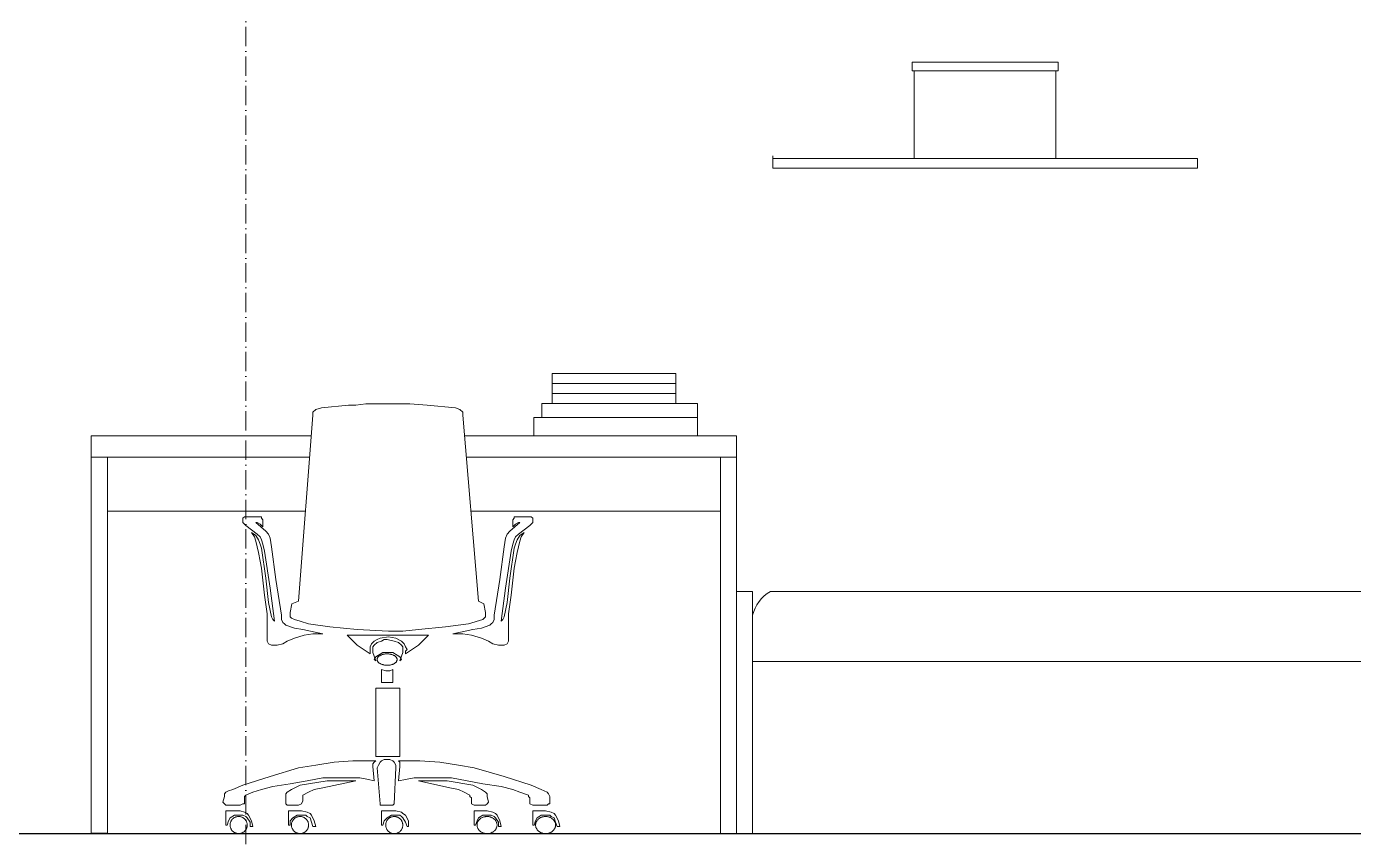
# Model space of a CAD drawing. Header units: centimetres. Extents: x 1059 to 7420, y -439 to 4439.
# Drawn here: x 1630.9 to 1877.7, y 1840.3 to 1991.2 of the extents above; entities that cross this region are included whole.
import ezdxf

# ---------------------------------------------------------------- set-up
doc = ezdxf.new("R2010")
doc.units = ezdxf.units.CM
doc.header["$MEASUREMENT"] = 0
doc.linetypes.add('ACAD_ISO10W100', pattern=[18, 12, -3, 0, -3])
doc.layers.add('ARREDI', color=8, linetype='Continuous', lineweight=18)
doc.layers.add('quote nuove', color=2, linetype='Continuous')
doc.layers.add('STRUTTURA', color=1, linetype='Continuous')

msp = doc.modelspace()

# ---------------------------------------------------------------- linework, layer by layer
at = {"layer": 'ARREDI'}
for p, q in [((1769.69, 1964.86), (1769.69, 1967.18)), ((1848.69, 1966.66), (1769.69, 1966.66)), ((1769.69, 1966.66), (1769.69, 1964.86)), ((1769.69, 1964.86), (1848.69, 1964.86)), ((1848.69, 1964.86), (1848.69, 1966.66)), ((1642.96, 1915.09), (1683.87, 1915.09)), ((1642.96, 1915.09), (1642.96, 1911.09)), ((1642.96, 1915.09), (1642.96, 1841.09)), ((1712.37, 1915.09), (1762.96, 1915.09)), ((1762.96, 1911.09), (1762.96, 1915.09)), ((1762.96, 1915.09), (1762.96, 1841.09)), ((1642.96, 1911.09), (1683.57, 1911.09)), ((1642.96, 1911.09), (1645.96, 1911.09)), ((1645.96, 1911.09), (1645.96, 1841.09)), ((1645.96, 1911.09), (1645.96, 1901.09)), ((1712.71, 1911.09), (1762.96, 1911.09)), ((1762.96, 1911.09), (1759.96, 1911.09)), ((1759.96, 1911.09), (1759.96, 1841.09)), ((1645.96, 1901.09), (1682.8, 1901.09)), ((1713.55, 1901.09), (1759.96, 1901.09)), ((1960.45, 1886.09), (1769.27, 1886.09)), ((1765.96, 1881.68), (1765.96, 1874.09)), ((1912.86, 1873.09), (1765.96, 1873.09))]:
    msp.add_line(p, q, dxfattribs=at)
at = {"layer": 'ARREDI', "lineweight": 0}
for p, q in [((1684.7, 1920), (1685.76, 1920.26)), ((1685.76, 1920.26), (1690.8, 1920.79)), ((1690.8, 1920.79), (1692.13, 1920.79)), ((1692.13, 1920.79), (1693.99, 1921.06)), ((1693.99, 1921.06), (1697.97, 1921.06)), ((1697.97, 1921.06), (1702.22, 1921.06)), ((1702.22, 1921.06), (1705.41, 1920.79)), ((1705.41, 1920.79), (1710.72, 1920.26)), ((1710.72, 1920.26), (1711.51, 1920)), ((1681.51, 1884.33), (1684.17, 1918.94)), ((1684.17, 1919.47), (1684.7, 1920)), ((1684.17, 1918.94), (1684.17, 1919.47)), ((1711.51, 1920), (1712.04, 1919.47)), ((1712.04, 1919.47), (1712.04, 1918.94)), ((1712.04, 1918.94), (1714.96, 1884.33)), ((1671.42, 1900), (1671.16, 1899.73)), ((1671.16, 1899.73), (1671.16, 1899.47)), ((1671.16, 1899.47), (1671.16, 1898.93)), ((1671.16, 1898.93), (1671.69, 1898.4)), ((1671.69, 1900), (1671.42, 1900)), ((1674.08, 1900), (1671.69, 1900)), ((1671.69, 1898.4), (1673.81, 1896.81)), ((1675.41, 1897.34), (1673.55, 1898.93)), ((1673.55, 1898.93), (1673.81, 1898.93)), ((1673.81, 1898.93), (1674.34, 1898.67)), ((1674.61, 1900), (1674.08, 1900)), ((1674.34, 1898.67), (1674.88, 1898.14)), ((1674.61, 1899.73), (1674.61, 1900)), ((1674.88, 1899.47), (1674.61, 1899.73)), ((1674.88, 1898.14), (1674.88, 1899.47)), ((1720.8, 1897.34), (1722.66, 1898.93)), ((1721.34, 1899.47), (1721.6, 1899.73)), ((1721.34, 1898.14), (1721.34, 1899.47)), ((1721.87, 1898.67), (1721.34, 1898.14)), ((1721.6, 1899.73), (1721.6, 1900)), ((1721.6, 1900), (1722.13, 1900)), ((1722.4, 1898.93), (1721.87, 1898.67)), ((1722.13, 1900), (1724.52, 1900)), ((1722.66, 1898.93), (1722.4, 1898.93)), ((1724.52, 1898.4), (1722.4, 1896.81)), ((1724.52, 1900), (1724.79, 1900)), ((1725.05, 1898.93), (1724.52, 1898.4)), ((1724.79, 1900), (1725.05, 1899.73)), ((1725.05, 1899.73), (1725.05, 1899.47)), ((1725.05, 1899.47), (1725.05, 1898.93)), ((1673.55, 1896.55), (1672.75, 1897.08)), ((1672.75, 1897.08), (1673.28, 1896.28)), ((1673.28, 1896.28), (1673.55, 1895.48)), ((1674.08, 1895.75), (1673.55, 1896.55)), ((1673.55, 1895.48), (1674.08, 1893.36)), ((1673.81, 1896.81), (1674.34, 1896.28)), ((1674.34, 1894.95), (1674.08, 1895.75)), ((1674.34, 1896.28), (1674.61, 1895.75)), ((1674.61, 1895.75), (1674.88, 1894.95)), ((1675.94, 1896.81), (1675.41, 1897.34)), ((1676.2, 1896.01), (1675.94, 1896.81)), ((1676.47, 1894.42), (1676.2, 1896.01)), ((1719.74, 1894.42), (1720.01, 1896.01)), ((1720.01, 1896.01), (1720.27, 1896.81)), ((1720.27, 1896.81), (1720.8, 1897.34)), ((1721.6, 1895.75), (1721.34, 1894.95)), ((1721.87, 1896.28), (1721.6, 1895.75)), ((1722.4, 1896.81), (1721.87, 1896.28)), ((1721.87, 1894.95), (1722.13, 1895.75)), ((1722.13, 1895.75), (1722.66, 1896.55)), ((1722.66, 1895.48), (1722.13, 1893.36)), ((1722.66, 1896.55), (1723.46, 1897.08)), ((1722.93, 1896.28), (1722.66, 1895.48)), ((1723.46, 1897.08), (1722.93, 1896.28)), ((1674.08, 1893.36), (1674.34, 1891.77)), ((1674.61, 1894.16), (1674.34, 1894.95)), ((1675.41, 1888.58), (1674.61, 1894.16)), ((1674.88, 1894.95), (1675.14, 1893.63)), ((1675.14, 1893.63), (1676.2, 1886.72)), ((1677.27, 1888.32), (1676.47, 1894.42)), ((1718.95, 1888.32), (1719.74, 1894.42)), ((1721.07, 1893.63), (1720.01, 1886.72)), ((1720.8, 1888.58), (1721.6, 1894.16)), ((1721.34, 1894.95), (1721.07, 1893.63)), ((1721.6, 1894.16), (1721.87, 1894.95)), ((1722.13, 1893.36), (1721.87, 1891.77)), ((1674.34, 1891.77), (1674.61, 1890.44)), ((1674.61, 1890.44), (1675.14, 1885.4)), ((1721.6, 1890.44), (1721.07, 1885.4)), ((1721.87, 1891.77), (1721.6, 1890.44)), ((1675.94, 1884.07), (1675.41, 1888.58)), ((1678.33, 1881.68), (1677.27, 1888.32)), ((1717.88, 1881.68), (1718.95, 1888.32)), ((1720.27, 1884.07), (1720.8, 1888.58)), ((1676.2, 1886.72), (1677, 1880.62)), ((1720.01, 1886.72), (1719.21, 1880.62)), ((1675.14, 1885.4), (1675.67, 1881.94)), ((1676.47, 1881.41), (1675.94, 1884.07)), ((1679.92, 1882.21), (1680.24, 1883.83)), ((1681.51, 1884.33), (1681.51, 1884.33)), ((1715.97, 1883.83), (1716.29, 1882.21)), ((1719.74, 1881.41), (1720.27, 1884.07)), ((1721.07, 1885.4), (1720.54, 1881.94)), ((1675.67, 1881.94), (1675.67, 1880.35)), ((1676.73, 1880.88), (1676.47, 1881.41)), ((1677, 1880.62), (1676.73, 1880.88)), ((1678.33, 1880.88), (1678.33, 1881.68)), ((1678.59, 1880.35), (1678.33, 1880.88)), ((1679.92, 1881.41), (1679.92, 1882.21)), ((1680.19, 1881.15), (1679.92, 1881.41)), ((1680.72, 1880.88), (1680.19, 1881.15)), ((1681.78, 1880.62), (1680.72, 1880.88)), ((1683.37, 1880.09), (1681.78, 1880.62)), ((1715.76, 1880.88), (1713.11, 1880.09)), ((1716.03, 1881.15), (1715.76, 1880.88)), ((1716.29, 1881.41), (1716.03, 1881.15)), ((1716.29, 1882.21), (1716.29, 1881.41)), ((1717.62, 1880.35), (1717.88, 1880.88)), ((1717.88, 1880.88), (1717.88, 1881.68)), ((1719.21, 1880.62), (1719.48, 1880.88)), ((1719.48, 1880.88), (1719.74, 1881.41)), ((1720.54, 1881.94), (1720.54, 1880.35)), ((1675.67, 1880.35), (1675.67, 1879.55)), ((1675.67, 1879.55), (1675.67, 1877.96)), ((1678.86, 1880.09), (1678.59, 1880.35)), ((1679.12, 1879.82), (1678.86, 1880.09)), ((1680.72, 1879.29), (1679.12, 1879.82)), ((1679.12, 1879.82), (1679.12, 1879.82)), ((1682.31, 1879.02), (1680.72, 1879.29)), ((1686.03, 1878.23), (1682.31, 1879.02)), ((1682.57, 1877.96), (1684.17, 1878.23)), ((1687.35, 1879.55), (1683.37, 1880.09)), ((1684.17, 1878.23), (1686.03, 1878.23)), ((1692.4, 1879.02), (1687.35, 1879.55)), ((1698.24, 1878.76), (1692.4, 1879.02)), ((1700.89, 1878.76), (1698.24, 1878.76)), ((1698.24, 1878.76), (1698.24, 1878.76)), ((1703.81, 1879.02), (1700.89, 1878.76)), ((1708.86, 1879.55), (1703.81, 1879.02)), ((1713.11, 1880.09), (1708.86, 1879.55)), ((1710.19, 1878.23), (1713.9, 1879.02)), ((1712.04, 1878.23), (1710.19, 1878.23)), ((1713.64, 1877.96), (1712.04, 1878.23)), ((1713.9, 1879.02), (1715.5, 1879.29)), ((1715.5, 1879.29), (1717.09, 1879.82)), ((1717.09, 1879.82), (1717.35, 1880.09)), ((1717.09, 1879.82), (1717.09, 1879.82)), ((1717.35, 1880.09), (1717.62, 1880.35)), ((1720.54, 1880.35), (1720.54, 1879.55)), ((1720.54, 1879.55), (1720.54, 1877.96)), ((1675.67, 1877.96), (1675.67, 1877.43)), ((1675.67, 1877.43), (1675.67, 1876.9)), ((1675.67, 1876.9), (1675.94, 1876.37)), ((1675.94, 1876.37), (1676.47, 1876.1)), ((1676.47, 1876.1), (1677.53, 1876.1)), ((1677.53, 1876.1), (1678.59, 1876.37)), ((1678.59, 1876.37), (1679.39, 1876.9)), ((1679.39, 1876.9), (1680.72, 1877.43)), ((1680.72, 1877.43), (1682.57, 1877.96)), ((1698.24, 1877.96), (1690.54, 1877.96)), ((1690.54, 1877.96), (1692.4, 1876.1)), ((1692.4, 1876.1), (1694.79, 1874.51)), ((1694.79, 1875.84), (1695.05, 1876.37)), ((1694.79, 1875.31), (1694.79, 1875.84)), ((1695.05, 1876.37), (1695.32, 1876.63)), ((1695.32, 1876.63), (1695.58, 1876.9)), ((1695.32, 1875.84), (1695.58, 1876.1)), ((1695.32, 1875.04), (1695.32, 1875.84)), ((1695.58, 1876.9), (1696.11, 1877.16)), ((1695.58, 1876.1), (1696.11, 1876.63)), ((1696.11, 1877.16), (1696.65, 1877.43)), ((1696.11, 1876.63), (1696.91, 1876.9)), ((1696.65, 1877.43), (1698.24, 1877.7)), ((1696.91, 1876.9), (1697.44, 1877.16)), ((1697.44, 1877.16), (1697.97, 1877.16)), ((1697.97, 1877.16), (1699.3, 1876.9)), ((1700.89, 1877.96), (1698.24, 1877.96)), ((1698.24, 1877.7), (1699.57, 1877.43)), ((1698.24, 1877.7), (1698.24, 1877.7)), ((1699.3, 1876.9), (1700.1, 1876.63)), ((1699.57, 1877.43), (1700.63, 1876.9)), ((1700.1, 1876.63), (1700.63, 1876.1)), ((1700.63, 1876.9), (1700.89, 1876.63)), ((1700.63, 1876.1), (1700.89, 1875.84)), ((1705.67, 1877.96), (1700.89, 1877.96)), ((1700.89, 1876.63), (1701.16, 1876.37)), ((1700.89, 1875.84), (1700.89, 1875.04)), ((1701.16, 1876.37), (1701.42, 1875.84)), ((1701.42, 1874.51), (1703.81, 1876.1)), ((1701.42, 1875.84), (1701.69, 1875.31)), ((1703.81, 1876.1), (1705.67, 1877.96)), ((1715.5, 1877.43), (1713.64, 1877.96)), ((1716.82, 1876.9), (1715.5, 1877.43)), ((1717.62, 1876.37), (1716.82, 1876.9)), ((1718.68, 1876.1), (1717.62, 1876.37)), ((1719.74, 1876.1), (1718.68, 1876.1)), ((1720.27, 1876.37), (1719.74, 1876.1)), ((1720.54, 1876.9), (1720.27, 1876.37)), ((1720.54, 1877.96), (1720.54, 1877.43)), ((1720.54, 1877.43), (1720.54, 1876.9)), ((1694.79, 1875.04), (1694.79, 1875.31)), ((1694.79, 1874.51), (1694.79, 1875.04)), ((1695.32, 1874.78), (1695.32, 1875.04)), ((1695.85, 1873.18), (1695.32, 1874.78)), ((1695.85, 1873.98), (1695.58, 1873.45)), ((1695.58, 1873.45), (1695.85, 1873.18)), ((1696.38, 1874.24), (1695.85, 1873.98)), ((1696.14, 1873.62), (1696.12, 1873.55)), ((1696.12, 1873.55), (1696.12, 1873.48)), ((1696.12, 1873.48), (1696.12, 1873.41)), ((1696.12, 1873.41), (1696.12, 1873.35)), ((1696.12, 1873.35), (1696.14, 1873.28)), ((1696.16, 1873.68), (1696.14, 1873.62)), ((1696.14, 1873.28), (1696.16, 1873.21)), ((1696.19, 1873.75), (1696.16, 1873.68)), ((1696.16, 1873.21), (1696.19, 1873.15)), ((1696.23, 1873.81), (1696.19, 1873.75)), ((1696.19, 1873.15), (1696.23, 1873.08)), ((1696.27, 1873.87), (1696.23, 1873.81)), ((1696.32, 1873.93), (1696.27, 1873.87)), ((1696.38, 1873.99), (1696.32, 1873.93)), ((1697.18, 1874.78), (1696.38, 1874.24)), ((1696.44, 1874.05), (1696.38, 1873.99)), ((1696.51, 1874.1), (1696.44, 1874.05)), ((1696.59, 1874.16), (1696.51, 1874.1)), ((1696.67, 1874.2), (1696.59, 1874.16)), ((1696.76, 1874.25), (1696.67, 1874.2)), ((1696.85, 1874.29), (1696.76, 1874.25)), ((1696.94, 1874.33), (1696.85, 1874.29)), ((1697.04, 1874.37), (1696.94, 1874.33)), ((1697.15, 1874.4), (1697.04, 1874.37)), ((1697.26, 1874.43), (1697.15, 1874.4)), ((1697.97, 1874.78), (1697.18, 1874.78)), ((1697.37, 1874.45), (1697.26, 1874.43)), ((1697.48, 1874.47), (1697.37, 1874.45)), ((1697.59, 1874.49), (1697.48, 1874.47)), ((1697.71, 1874.5), (1697.59, 1874.49)), ((1697.83, 1874.51), (1697.71, 1874.5)), ((1697.94, 1874.51), (1697.83, 1874.51)), ((1698.06, 1874.51), (1697.94, 1874.51)), ((1699.03, 1874.78), (1697.97, 1874.78)), ((1698.18, 1874.5), (1698.06, 1874.51)), ((1698.3, 1874.49), (1698.18, 1874.5)), ((1698.41, 1874.48), (1698.3, 1874.49)), ((1698.52, 1874.46), (1698.41, 1874.48)), ((1698.64, 1874.44), (1698.52, 1874.46)), ((1698.75, 1874.41), (1698.64, 1874.44)), ((1698.85, 1874.38), (1698.75, 1874.41)), ((1698.95, 1874.35), (1698.85, 1874.38)), ((1699.05, 1874.31), (1698.95, 1874.35)), ((1699.83, 1874.24), (1699.03, 1874.78)), ((1699.14, 1874.27), (1699.05, 1874.31)), ((1699.23, 1874.23), (1699.14, 1874.27)), ((1699.32, 1874.18), (1699.23, 1874.23)), ((1699.4, 1874.13), (1699.32, 1874.18)), ((1699.47, 1874.08), (1699.4, 1874.13)), ((1699.54, 1874.02), (1699.47, 1874.08)), ((1699.6, 1873.96), (1699.54, 1874.02)), ((1699.65, 1873.9), (1699.6, 1873.96)), ((1699.7, 1873.84), (1699.65, 1873.9)), ((1699.74, 1873.78), (1699.7, 1873.84)), ((1699.7, 1873.05), (1699.74, 1873.12)), ((1699.77, 1873.71), (1699.74, 1873.78)), ((1699.74, 1873.12), (1699.77, 1873.18)), ((1699.8, 1873.65), (1699.77, 1873.71)), ((1699.77, 1873.18), (1699.8, 1873.25)), ((1699.82, 1873.58), (1699.8, 1873.65)), ((1699.8, 1873.25), (1699.82, 1873.31)), ((1699.83, 1873.52), (1699.82, 1873.58)), ((1699.82, 1873.31), (1699.83, 1873.38)), ((1700.36, 1873.98), (1699.83, 1874.24)), ((1699.83, 1873.45), (1699.83, 1873.52)), ((1699.83, 1873.38), (1699.83, 1873.45)), ((1700.89, 1874.78), (1700.36, 1873.18)), ((1700.63, 1873.45), (1700.36, 1873.98)), ((1700.36, 1873.18), (1700.63, 1873.45)), ((1700.36, 1873.18), (1700.36, 1873.18)), ((1700.89, 1875.04), (1700.89, 1874.78)), ((1701.69, 1875.31), (1701.42, 1875.04)), ((1701.42, 1875.04), (1701.42, 1874.51)), ((1696.23, 1873.08), (1696.27, 1873.02)), ((1696.27, 1873.02), (1696.32, 1872.96)), ((1696.32, 1872.96), (1696.38, 1872.9)), ((1696.38, 1872.9), (1696.44, 1872.85)), ((1696.44, 1872.85), (1696.51, 1872.79)), ((1696.51, 1872.79), (1696.59, 1872.74)), ((1696.59, 1872.74), (1696.67, 1872.69)), ((1696.67, 1872.69), (1696.76, 1872.65)), ((1696.76, 1872.65), (1696.85, 1872.6)), ((1696.85, 1872.6), (1696.94, 1872.56)), ((1696.91, 1871.59), (1697.71, 1871.32)), ((1696.91, 1869.2), (1696.91, 1871.59)), ((1696.91, 1871.59), (1696.91, 1871.59)), ((1696.94, 1872.56), (1697.04, 1872.53)), ((1697.04, 1872.53), (1697.15, 1872.5)), ((1697.15, 1872.5), (1697.26, 1872.47)), ((1697.26, 1872.47), (1697.37, 1872.44)), ((1697.37, 1872.44), (1697.48, 1872.42)), ((1697.48, 1872.42), (1697.59, 1872.41)), ((1697.59, 1872.41), (1697.71, 1872.4)), ((1697.71, 1872.4), (1697.83, 1872.39)), ((1697.71, 1871.32), (1698.5, 1871.32)), ((1697.83, 1872.39), (1697.94, 1872.39)), ((1697.94, 1872.39), (1698.06, 1872.39)), ((1698.06, 1872.39), (1698.18, 1872.39)), ((1698.18, 1872.39), (1698.3, 1872.4)), ((1698.3, 1872.4), (1698.41, 1872.42)), ((1698.41, 1872.42), (1698.52, 1872.43)), ((1698.5, 1871.32), (1699.03, 1871.59)), ((1698.52, 1872.43), (1698.64, 1872.46)), ((1698.64, 1872.46), (1698.75, 1872.48)), ((1698.75, 1872.48), (1698.85, 1872.51)), ((1698.85, 1872.51), (1698.95, 1872.55)), ((1698.95, 1872.55), (1699.05, 1872.58)), ((1699.03, 1871.59), (1699.03, 1869.2)), ((1699.05, 1872.58), (1699.14, 1872.62)), ((1699.14, 1872.62), (1699.23, 1872.67)), ((1699.23, 1872.67), (1699.32, 1872.72)), ((1699.32, 1872.72), (1699.4, 1872.77)), ((1699.4, 1872.77), (1699.47, 1872.82)), ((1699.47, 1872.82), (1699.54, 1872.87)), ((1699.54, 1872.87), (1699.6, 1872.93)), ((1699.6, 1872.93), (1699.65, 1872.99)), ((1699.65, 1872.99), (1699.7, 1873.05)), ((1699.03, 1869.2), (1696.91, 1869.2)), ((1695.85, 1855.4), (1695.85, 1868.14)), ((1695.85, 1868.14), (1700.36, 1868.14)), ((1700.36, 1868.14), (1700.36, 1855.4)), ((1681.51, 1853.27), (1684.7, 1853.8)), ((1684.7, 1853.8), (1688.15, 1854.33)), ((1688.15, 1854.33), (1691.6, 1854.6)), ((1691.6, 1854.6), (1695.85, 1854.6)), ((1695.58, 1854.33), (1695.32, 1854.07)), ((1695.32, 1854.07), (1695.32, 1853.54)), ((1695.32, 1853.54), (1695.58, 1850.88)), ((1695.85, 1854.6), (1695.58, 1854.33)), ((1700.36, 1855.4), (1695.85, 1855.4)), ((1696.38, 1853.8), (1696.11, 1853.27)), ((1696.65, 1854.33), (1696.38, 1853.8)), ((1696.91, 1854.6), (1696.65, 1854.33)), ((1697.44, 1854.86), (1696.91, 1854.6)), ((1697.97, 1854.86), (1697.44, 1854.86)), ((1698.5, 1854.86), (1697.97, 1854.86)), ((1697.97, 1854.86), (1697.97, 1854.86)), ((1699.03, 1854.6), (1698.5, 1854.86)), ((1699.3, 1854.33), (1699.03, 1854.6)), ((1699.57, 1853.8), (1699.3, 1854.33)), ((1699.57, 1853.27), (1699.57, 1853.8)), ((1704.08, 1854.6), (1700.1, 1854.6)), ((1700.1, 1854.6), (1700.36, 1854.33)), ((1700.36, 1853.54), (1700.1, 1850.88)), ((1700.36, 1854.33), (1700.36, 1854.07)), ((1700.36, 1854.07), (1700.36, 1853.54)), ((1707.8, 1854.33), (1704.08, 1854.6)), ((1711.25, 1853.8), (1707.8, 1854.33)), ((1714.17, 1853.27), (1711.25, 1853.8)), ((1671.16, 1850.09), (1676.2, 1851.68)), ((1676.2, 1851.68), (1681.51, 1853.27)), ((1686.03, 1851.41), (1683.11, 1850.88)), ((1688.68, 1851.41), (1686.03, 1851.41)), ((1691.07, 1851.41), (1688.68, 1851.41)), ((1692.93, 1851.41), (1691.07, 1851.41)), ((1694.52, 1851.15), (1692.93, 1851.41)), ((1695.58, 1850.88), (1694.52, 1851.15)), ((1696.11, 1853.27), (1696.65, 1846.63)), ((1699.3, 1846.63), (1699.57, 1853.27)), ((1700.1, 1850.88), (1701.42, 1851.15)), ((1701.42, 1851.15), (1703.02, 1851.41)), ((1703.02, 1851.41), (1704.88, 1851.41)), ((1704.88, 1851.41), (1707.27, 1851.41)), ((1707.27, 1851.41), (1709.92, 1851.41)), ((1709.92, 1851.41), (1712.84, 1850.88)), ((1719.74, 1851.68), (1714.17, 1853.27)), ((1724.79, 1850.09), (1719.74, 1851.68)), ((1667.71, 1848.49), (1667.97, 1848.76)), ((1667.71, 1847.96), (1667.71, 1848.49)), ((1667.97, 1848.76), (1668.5, 1849.02)), ((1668.5, 1849.02), (1669.3, 1849.29)), ((1669.3, 1849.29), (1671.16, 1850.09)), ((1673.02, 1848.76), (1671.69, 1848.23)), ((1674.61, 1849.29), (1673.02, 1848.76)), ((1676.73, 1849.82), (1674.61, 1849.29)), ((1679.92, 1850.35), (1676.73, 1849.82)), ((1679.12, 1848.49), (1679.39, 1848.76)), ((1679.12, 1847.96), (1679.12, 1848.49)), ((1679.39, 1848.76), (1680.19, 1849.29)), ((1683.11, 1850.88), (1679.92, 1850.35)), ((1680.19, 1849.29), (1681.78, 1850.09)), ((1681.78, 1850.09), (1686.82, 1850.88)), ((1683.37, 1848.76), (1682.31, 1848.23)), ((1684.43, 1849.29), (1683.37, 1848.76)), ((1686.03, 1849.55), (1684.43, 1849.29)), ((1692.13, 1850.88), (1686.03, 1849.55)), ((1686.82, 1850.88), (1689.48, 1850.88)), ((1689.48, 1850.88), (1692.13, 1850.88)), ((1692.13, 1850.88), (1692.13, 1850.88)), ((1695.58, 1850.88), (1695.58, 1850.88)), ((1700.1, 1850.88), (1700.1, 1850.88)), ((1703.81, 1850.88), (1709.65, 1849.55)), ((1706.2, 1850.88), (1703.81, 1850.88)), ((1703.81, 1850.88), (1703.81, 1850.88)), ((1709.12, 1850.88), (1706.2, 1850.88)), ((1713.9, 1850.09), (1709.12, 1850.88)), ((1709.65, 1849.55), (1711.25, 1849.29)), ((1711.25, 1849.29), (1712.31, 1848.76)), ((1712.31, 1848.76), (1713.37, 1848.23)), ((1712.84, 1850.88), (1715.76, 1850.35)), ((1715.5, 1849.29), (1713.9, 1850.09)), ((1716.29, 1848.76), (1715.5, 1849.29)), ((1715.76, 1850.35), (1719.21, 1849.82)), ((1716.56, 1848.49), (1716.29, 1848.76)), ((1716.56, 1847.96), (1716.56, 1848.49)), ((1719.21, 1849.82), (1721.34, 1849.29)), ((1721.34, 1849.29), (1722.66, 1848.76)), ((1722.66, 1848.76), (1724.26, 1848.23)), ((1726.65, 1849.29), (1724.79, 1850.09)), ((1727.18, 1849.02), (1726.65, 1849.29)), ((1727.71, 1848.76), (1727.18, 1849.02)), ((1727.97, 1848.49), (1727.71, 1848.76)), ((1728.24, 1847.96), (1727.97, 1848.49)), ((1667.44, 1846.9), (1667.71, 1847.96)), ((1667.71, 1846.63), (1667.44, 1846.9)), ((1667.97, 1846.37), (1667.71, 1846.63)), ((1668.24, 1846.37), (1667.97, 1846.37)), ((1670.63, 1846.37), (1668.24, 1846.37)), ((1671.16, 1846.63), (1670.63, 1846.37)), ((1671.42, 1846.63), (1671.16, 1846.63)), ((1671.69, 1848.23), (1671.42, 1847.96)), ((1671.42, 1847.96), (1671.42, 1847.7)), ((1671.42, 1847.7), (1671.42, 1847.16)), ((1671.42, 1847.16), (1671.42, 1846.63)), ((1679.12, 1846.9), (1679.12, 1847.96)), ((1679.12, 1846.63), (1679.12, 1846.9)), ((1679.39, 1846.37), (1679.12, 1846.63)), ((1679.65, 1846.37), (1679.39, 1846.37)), ((1681.51, 1846.37), (1679.65, 1846.37)), ((1682.04, 1846.63), (1681.51, 1846.37)), ((1682.31, 1847.16), (1682.04, 1846.63)), ((1682.31, 1848.23), (1682.31, 1847.96)), ((1682.31, 1847.96), (1682.31, 1847.7)), ((1682.31, 1847.7), (1682.31, 1847.16)), ((1696.65, 1846.63), (1696.65, 1846.37)), ((1696.65, 1846.37), (1696.91, 1846.37)), ((1696.91, 1846.37), (1697.97, 1846.37)), ((1697.97, 1846.37), (1699.03, 1846.37)), ((1699.03, 1846.37), (1699.3, 1846.63)), ((1713.37, 1848.23), (1713.37, 1847.96)), ((1713.37, 1847.96), (1713.64, 1847.7)), ((1713.64, 1847.7), (1713.64, 1847.16)), ((1713.64, 1847.16), (1713.64, 1846.63)), ((1713.64, 1846.63), (1714.17, 1846.37)), ((1714.17, 1846.37), (1716.03, 1846.37)), ((1716.03, 1846.37), (1716.29, 1846.37)), ((1716.29, 1846.37), (1716.56, 1846.63)), ((1716.82, 1846.9), (1716.56, 1847.96)), ((1716.56, 1846.63), (1716.82, 1846.9)), ((1724.26, 1848.23), (1724.26, 1847.96)), ((1724.26, 1847.96), (1724.52, 1847.7)), ((1724.52, 1847.7), (1724.52, 1847.16)), ((1724.52, 1847.16), (1724.52, 1846.63)), ((1724.52, 1846.63), (1725.05, 1846.37)), ((1725.05, 1846.37), (1727.44, 1846.37)), ((1727.44, 1846.37), (1727.71, 1846.37)), ((1727.71, 1846.37), (1727.97, 1846.63)), ((1727.97, 1846.63), (1728.24, 1846.63)), ((1728.24, 1846.9), (1728.24, 1847.96)), ((1728.24, 1846.63), (1728.24, 1846.9)), ((1667.97, 1842.65), (1667.97, 1845.31)), ((1667.97, 1845.31), (1670.63, 1845.31)), ((1668.77, 1843.98), (1668.5, 1843.45)), ((1669.57, 1844.51), (1668.77, 1843.98)), ((1669.05, 1843.55), (1669, 1843.47)), ((1669.11, 1843.64), (1669.05, 1843.55)), ((1669.18, 1843.71), (1669.11, 1843.64)), ((1669.24, 1843.79), (1669.18, 1843.71)), ((1669.32, 1843.86), (1669.24, 1843.79)), ((1669.4, 1843.92), (1669.32, 1843.86)), ((1669.48, 1843.98), (1669.4, 1843.92)), ((1669.57, 1844.03), (1669.48, 1843.98)), ((1670.36, 1844.51), (1669.57, 1844.51)), ((1669.66, 1844.08), (1669.57, 1844.03)), ((1669.75, 1844.12), (1669.66, 1844.08)), ((1669.84, 1844.16), (1669.75, 1844.12)), ((1669.94, 1844.19), (1669.84, 1844.16)), ((1670.04, 1844.21), (1669.94, 1844.19)), ((1670.14, 1844.23), (1670.04, 1844.21)), ((1670.24, 1844.24), (1670.14, 1844.23)), ((1670.34, 1844.24), (1670.24, 1844.24)), ((1670.44, 1844.24), (1670.34, 1844.24)), ((1670.89, 1844.51), (1670.36, 1844.51)), ((1670.54, 1844.23), (1670.44, 1844.24)), ((1670.64, 1844.22), (1670.54, 1844.23)), ((1670.63, 1845.31), (1671.42, 1845.04)), ((1670.74, 1844.2), (1670.64, 1844.22)), ((1670.84, 1844.17), (1670.74, 1844.2)), ((1670.93, 1844.14), (1670.84, 1844.17)), ((1671.16, 1844.51), (1670.89, 1844.51)), ((1671.02, 1844.1), (1670.93, 1844.14)), ((1671.11, 1844.06), (1671.02, 1844.1)), ((1671.2, 1844.01), (1671.11, 1844.06)), ((1671.69, 1844.24), (1671.16, 1844.51)), ((1671.29, 1843.95), (1671.2, 1844.01)), ((1671.37, 1843.89), (1671.29, 1843.95)), ((1671.44, 1843.82), (1671.37, 1843.89)), ((1671.42, 1845.04), (1671.96, 1844.78)), ((1671.52, 1843.75), (1671.44, 1843.82)), ((1671.58, 1843.68), (1671.52, 1843.75)), ((1671.65, 1843.6), (1671.58, 1843.68)), ((1671.7, 1843.51), (1671.65, 1843.6)), ((1671.96, 1843.98), (1671.69, 1844.24)), ((1671.75, 1843.43), (1671.7, 1843.51)), ((1671.96, 1844.78), (1672.22, 1844.51)), ((1672.49, 1843.18), (1671.96, 1843.98)), ((1672.22, 1844.51), (1672.75, 1843.45)), ((1679.65, 1842.65), (1679.65, 1845.31)), ((1679.65, 1845.31), (1682.04, 1845.31)), ((1680.45, 1843.98), (1679.92, 1843.45)), ((1680.47, 1843.55), (1680.41, 1843.47)), ((1681.25, 1844.51), (1680.45, 1843.98)), ((1680.53, 1843.64), (1680.47, 1843.55)), ((1680.59, 1843.71), (1680.53, 1843.64)), ((1680.66, 1843.79), (1680.59, 1843.71)), ((1680.74, 1843.86), (1680.66, 1843.79)), ((1680.81, 1843.92), (1680.74, 1843.86)), ((1680.9, 1843.98), (1680.81, 1843.92)), ((1680.98, 1844.03), (1680.9, 1843.98)), ((1681.07, 1844.08), (1680.98, 1844.03)), ((1681.16, 1844.12), (1681.07, 1844.08)), ((1681.26, 1844.16), (1681.16, 1844.12)), ((1682.04, 1844.51), (1681.25, 1844.51)), ((1681.35, 1844.19), (1681.26, 1844.16)), ((1681.45, 1844.21), (1681.35, 1844.19)), ((1681.55, 1844.23), (1681.45, 1844.21)), ((1681.65, 1844.24), (1681.55, 1844.23)), ((1681.75, 1844.24), (1681.65, 1844.24)), ((1681.85, 1844.24), (1681.75, 1844.24)), ((1681.95, 1844.23), (1681.85, 1844.24)), ((1682.05, 1844.22), (1681.95, 1844.23)), ((1682.04, 1845.31), (1683.11, 1845.04)), ((1682.57, 1844.51), (1682.04, 1844.51)), ((1682.15, 1844.2), (1682.05, 1844.22)), ((1682.25, 1844.17), (1682.15, 1844.2)), ((1682.35, 1844.14), (1682.25, 1844.17)), ((1682.44, 1844.1), (1682.35, 1844.14)), ((1682.53, 1844.06), (1682.44, 1844.1)), ((1682.62, 1844.01), (1682.53, 1844.06)), ((1682.84, 1844.51), (1682.57, 1844.51)), ((1682.7, 1843.95), (1682.62, 1844.01)), ((1682.78, 1843.89), (1682.7, 1843.95)), ((1682.86, 1843.82), (1682.78, 1843.89)), ((1683.11, 1844.24), (1682.84, 1844.51)), ((1682.93, 1843.75), (1682.86, 1843.82)), ((1683, 1843.68), (1682.93, 1843.75)), ((1683.06, 1843.6), (1683, 1843.68)), ((1683.12, 1843.51), (1683.06, 1843.6)), ((1683.11, 1845.04), (1683.64, 1844.78)), ((1683.64, 1843.98), (1683.11, 1844.24)), ((1683.17, 1843.43), (1683.12, 1843.51)), ((1683.64, 1844.78), (1683.9, 1844.51)), ((1683.9, 1843.18), (1683.64, 1843.98)), ((1683.9, 1844.51), (1684.43, 1843.45)), ((1696.91, 1842.65), (1696.91, 1845.31)), ((1696.91, 1845.31), (1699.57, 1845.31)), ((1697.97, 1843.98), (1697.44, 1843.45)), ((1697.99, 1843.55), (1697.93, 1843.47)), ((1698.77, 1844.51), (1697.97, 1843.98)), ((1698.05, 1843.64), (1697.99, 1843.55)), ((1698.11, 1843.71), (1698.05, 1843.64)), ((1698.18, 1843.79), (1698.11, 1843.71)), ((1698.26, 1843.86), (1698.18, 1843.79)), ((1698.34, 1843.92), (1698.26, 1843.86)), ((1698.42, 1843.98), (1698.34, 1843.92)), ((1698.5, 1844.03), (1698.42, 1843.98)), ((1698.59, 1844.08), (1698.5, 1844.03)), ((1698.69, 1844.12), (1698.59, 1844.08)), ((1698.78, 1844.16), (1698.69, 1844.12)), ((1699.57, 1844.51), (1698.77, 1844.51)), ((1698.88, 1844.19), (1698.78, 1844.16)), ((1698.97, 1844.21), (1698.88, 1844.19)), ((1699.07, 1844.23), (1698.97, 1844.21)), ((1699.17, 1844.24), (1699.07, 1844.23)), ((1699.28, 1844.24), (1699.17, 1844.24)), ((1699.38, 1844.24), (1699.28, 1844.24)), ((1699.48, 1844.23), (1699.38, 1844.24)), ((1699.58, 1844.22), (1699.48, 1844.23)), ((1699.57, 1845.31), (1700.63, 1845.04)), ((1699.83, 1844.51), (1699.57, 1844.51)), ((1699.68, 1844.2), (1699.58, 1844.22)), ((1699.77, 1844.17), (1699.68, 1844.2)), ((1699.87, 1844.14), (1699.77, 1844.17)), ((1700.36, 1844.51), (1699.83, 1844.51)), ((1699.96, 1844.1), (1699.87, 1844.14)), ((1700.05, 1844.06), (1699.96, 1844.1)), ((1700.14, 1844.01), (1700.05, 1844.06)), ((1700.22, 1843.95), (1700.14, 1844.01)), ((1700.3, 1843.89), (1700.22, 1843.95)), ((1700.38, 1843.82), (1700.3, 1843.89)), ((1700.63, 1844.24), (1700.36, 1844.51)), ((1700.45, 1843.75), (1700.38, 1843.82)), ((1700.52, 1843.68), (1700.45, 1843.75)), ((1700.58, 1843.6), (1700.52, 1843.68)), ((1700.64, 1843.51), (1700.58, 1843.6)), ((1700.63, 1845.04), (1700.89, 1844.78)), ((1700.89, 1843.98), (1700.63, 1844.24)), ((1700.69, 1843.43), (1700.64, 1843.51)), ((1700.89, 1844.78), (1701.42, 1844.51)), ((1701.42, 1843.18), (1700.89, 1843.98)), ((1701.42, 1844.51), (1701.96, 1843.45)), ((1714.17, 1842.65), (1714.17, 1845.31)), ((1714.17, 1845.31), (1716.56, 1845.31)), ((1714.96, 1843.98), (1714.7, 1843.45)), ((1715.76, 1844.51), (1714.96, 1843.98)), ((1715.03, 1843.55), (1714.96, 1843.47)), ((1715.1, 1843.64), (1715.03, 1843.55)), ((1715.17, 1843.71), (1715.1, 1843.64)), ((1715.25, 1843.79), (1715.17, 1843.71)), ((1715.34, 1843.86), (1715.25, 1843.79)), ((1715.43, 1843.92), (1715.34, 1843.86)), ((1715.53, 1843.98), (1715.43, 1843.92)), ((1715.63, 1844.03), (1715.53, 1843.98)), ((1715.73, 1844.08), (1715.63, 1844.03)), ((1715.84, 1844.12), (1715.73, 1844.08)), ((1716.56, 1844.51), (1715.76, 1844.51)), ((1715.95, 1844.16), (1715.84, 1844.12)), ((1716.06, 1844.19), (1715.95, 1844.16)), ((1716.18, 1844.21), (1716.06, 1844.19)), ((1716.29, 1844.23), (1716.18, 1844.21)), ((1716.41, 1844.24), (1716.29, 1844.23)), ((1716.53, 1844.24), (1716.41, 1844.24)), ((1716.65, 1844.24), (1716.53, 1844.24)), ((1716.56, 1845.31), (1717.62, 1845.04)), ((1717.09, 1844.51), (1716.56, 1844.51)), ((1716.76, 1844.23), (1716.65, 1844.24)), ((1716.88, 1844.22), (1716.76, 1844.23)), ((1717, 1844.2), (1716.88, 1844.22)), ((1717.11, 1844.17), (1717, 1844.2)), ((1717.35, 1844.51), (1717.09, 1844.51)), ((1717.22, 1844.14), (1717.11, 1844.17)), ((1717.33, 1844.1), (1717.22, 1844.14)), ((1717.43, 1844.06), (1717.33, 1844.1)), ((1717.88, 1844.24), (1717.35, 1844.51)), ((1717.54, 1844.01), (1717.43, 1844.06)), ((1717.64, 1843.95), (1717.54, 1844.01)), ((1717.62, 1845.04), (1718.15, 1844.78)), ((1717.73, 1843.89), (1717.64, 1843.95)), ((1717.82, 1843.82), (1717.73, 1843.89)), ((1717.9, 1843.75), (1717.82, 1843.82)), ((1718.15, 1843.98), (1717.88, 1844.24)), ((1717.98, 1843.68), (1717.9, 1843.75)), ((1718.05, 1843.6), (1717.98, 1843.68)), ((1718.12, 1843.51), (1718.05, 1843.6)), ((1718.18, 1843.43), (1718.12, 1843.51)), ((1718.15, 1844.78), (1718.42, 1844.51)), ((1718.68, 1843.18), (1718.15, 1843.98)), ((1718.42, 1844.51), (1718.95, 1843.45)), ((1725.05, 1842.65), (1725.05, 1845.31)), ((1725.05, 1845.31), (1727.44, 1845.31)), ((1725.85, 1843.98), (1725.58, 1843.45)), ((1726.65, 1844.51), (1725.85, 1843.98)), ((1725.91, 1843.55), (1725.85, 1843.47)), ((1725.98, 1843.64), (1725.91, 1843.55)), ((1726.06, 1843.71), (1725.98, 1843.64)), ((1726.14, 1843.79), (1726.06, 1843.71)), ((1726.23, 1843.86), (1726.14, 1843.79)), ((1726.32, 1843.92), (1726.23, 1843.86)), ((1726.41, 1843.98), (1726.32, 1843.92)), ((1726.51, 1844.03), (1726.41, 1843.98)), ((1726.62, 1844.08), (1726.51, 1844.03)), ((1726.72, 1844.12), (1726.62, 1844.08)), ((1727.44, 1844.51), (1726.65, 1844.51)), ((1726.83, 1844.16), (1726.72, 1844.12)), ((1726.95, 1844.19), (1726.83, 1844.16)), ((1727.06, 1844.21), (1726.95, 1844.19)), ((1727.18, 1844.23), (1727.06, 1844.21)), ((1727.29, 1844.24), (1727.18, 1844.23)), ((1727.41, 1844.24), (1727.29, 1844.24)), ((1727.53, 1844.24), (1727.41, 1844.24)), ((1727.44, 1845.31), (1728.5, 1845.04)), ((1727.97, 1844.51), (1727.44, 1844.51)), ((1727.65, 1844.23), (1727.53, 1844.24)), ((1727.76, 1844.22), (1727.65, 1844.23)), ((1727.88, 1844.2), (1727.76, 1844.22)), ((1727.99, 1844.17), (1727.88, 1844.2)), ((1728.24, 1844.51), (1727.97, 1844.51)), ((1728.11, 1844.14), (1727.99, 1844.17)), ((1728.21, 1844.1), (1728.11, 1844.14)), ((1728.32, 1844.06), (1728.21, 1844.1)), ((1728.5, 1844.24), (1728.24, 1844.51)), ((1728.42, 1844.01), (1728.32, 1844.06)), ((1728.52, 1843.95), (1728.42, 1844.01)), ((1728.5, 1845.04), (1729.03, 1844.78)), ((1729.03, 1843.98), (1728.5, 1844.24)), ((1728.61, 1843.89), (1728.52, 1843.95)), ((1728.7, 1843.82), (1728.61, 1843.89)), ((1728.79, 1843.75), (1728.7, 1843.82)), ((1728.87, 1843.68), (1728.79, 1843.75)), ((1728.94, 1843.6), (1728.87, 1843.68)), ((1729.01, 1843.51), (1728.94, 1843.6)), ((1729.07, 1843.43), (1729.01, 1843.51)), ((1729.03, 1844.78), (1729.3, 1844.51)), ((1729.3, 1843.18), (1729.03, 1843.98)), ((1729.3, 1844.51), (1729.83, 1843.45)), ((1668.24, 1842.65), (1667.97, 1842.65)), ((1668.5, 1843.45), (1668.24, 1842.65)), ((1668.78, 1842.8), (1668.77, 1842.7)), ((1668.77, 1842.7), (1668.77, 1842.6)), ((1668.77, 1842.6), (1668.78, 1842.5)), ((1668.79, 1842.9), (1668.78, 1842.8)), ((1668.78, 1842.5), (1668.79, 1842.4)), ((1668.81, 1843), (1668.79, 1842.9)), ((1668.79, 1842.4), (1668.81, 1842.3)), ((1668.83, 1843.1), (1668.81, 1843)), ((1668.81, 1842.3), (1668.83, 1842.2)), ((1668.87, 1843.2), (1668.83, 1843.1)), ((1668.83, 1842.2), (1668.87, 1842.11)), ((1668.9, 1843.29), (1668.87, 1843.2)), ((1668.87, 1842.11), (1668.9, 1842.01)), ((1668.95, 1843.38), (1668.9, 1843.29)), ((1668.9, 1842.01), (1668.95, 1841.92)), ((1669, 1843.47), (1668.95, 1843.38)), ((1668.95, 1841.92), (1669, 1841.83)), ((1669, 1841.83), (1669.05, 1841.75)), ((1669.05, 1841.75), (1669.11, 1841.67)), ((1669.11, 1841.67), (1669.18, 1841.59)), ((1669.18, 1841.59), (1669.24, 1841.52)), ((1669.24, 1841.52), (1669.32, 1841.45)), ((1669.32, 1841.45), (1669.4, 1841.38)), ((1669.4, 1841.38), (1669.48, 1841.33)), ((1669.48, 1841.33), (1669.57, 1841.27)), ((1669.57, 1841.27), (1669.66, 1841.22)), ((1669.66, 1841.22), (1669.75, 1841.18)), ((1669.75, 1841.18), (1669.84, 1841.15)), ((1669.84, 1841.15), (1669.94, 1841.12)), ((1669.94, 1841.12), (1670.04, 1841.09)), ((1670.74, 1841.1), (1670.84, 1841.13)), ((1670.84, 1841.13), (1670.93, 1841.16)), ((1670.93, 1841.16), (1671.02, 1841.2)), ((1671.02, 1841.2), (1671.11, 1841.25)), ((1671.11, 1841.25), (1671.2, 1841.3)), ((1671.2, 1841.3), (1671.29, 1841.35)), ((1671.29, 1841.35), (1671.37, 1841.42)), ((1671.37, 1841.42), (1671.44, 1841.48)), ((1671.44, 1841.48), (1671.52, 1841.55)), ((1671.52, 1841.55), (1671.58, 1841.63)), ((1671.58, 1841.63), (1671.65, 1841.71)), ((1671.65, 1841.71), (1671.7, 1841.79)), ((1671.7, 1841.79), (1671.75, 1841.88)), ((1671.8, 1843.34), (1671.75, 1843.43)), ((1671.75, 1841.88), (1671.8, 1841.97)), ((1671.84, 1843.24), (1671.8, 1843.34)), ((1671.8, 1841.97), (1671.84, 1842.06)), ((1671.88, 1843.15), (1671.84, 1843.24)), ((1671.84, 1842.06), (1671.88, 1842.15)), ((1671.9, 1843.05), (1671.88, 1843.15)), ((1671.88, 1842.15), (1671.9, 1842.25)), ((1671.93, 1842.95), (1671.9, 1843.05)), ((1671.9, 1842.25), (1671.93, 1842.35)), ((1671.94, 1842.85), (1671.93, 1842.95)), ((1671.93, 1842.35), (1671.94, 1842.45)), ((1671.95, 1842.75), (1671.94, 1842.85)), ((1671.94, 1842.45), (1671.95, 1842.55)), ((1671.96, 1842.65), (1671.95, 1842.75)), ((1671.95, 1842.55), (1671.96, 1842.65)), ((1672.49, 1842.39), (1672.49, 1843.18)), ((1673.02, 1842.39), (1672.49, 1842.39)), ((1672.75, 1843.45), (1673.02, 1842.39)), ((1673.02, 1842.39), (1673.02, 1842.39)), ((1679.92, 1842.65), (1679.65, 1842.65)), ((1679.92, 1843.45), (1679.92, 1842.65)), ((1680.21, 1842.9), (1680.19, 1842.8)), ((1680.19, 1842.8), (1680.19, 1842.7)), ((1680.19, 1842.7), (1680.19, 1842.6)), ((1680.19, 1842.6), (1680.19, 1842.5)), ((1680.19, 1842.5), (1680.21, 1842.4)), ((1680.22, 1843), (1680.21, 1842.9)), ((1680.21, 1842.4), (1680.22, 1842.3)), ((1680.25, 1843.1), (1680.22, 1843)), ((1680.22, 1842.3), (1680.25, 1842.2)), ((1680.28, 1843.2), (1680.25, 1843.1)), ((1680.25, 1842.2), (1680.28, 1842.11)), ((1680.32, 1843.29), (1680.28, 1843.2)), ((1680.28, 1842.11), (1680.32, 1842.01)), ((1680.36, 1843.38), (1680.32, 1843.29)), ((1680.32, 1842.01), (1680.36, 1841.92)), ((1680.41, 1843.47), (1680.36, 1843.38)), ((1680.36, 1841.92), (1680.41, 1841.83)), ((1680.41, 1841.83), (1680.47, 1841.75)), ((1680.47, 1841.75), (1680.53, 1841.67)), ((1680.53, 1841.67), (1680.59, 1841.59)), ((1680.59, 1841.59), (1680.66, 1841.52)), ((1680.66, 1841.52), (1680.74, 1841.45)), ((1680.74, 1841.45), (1680.81, 1841.38)), ((1680.81, 1841.38), (1680.9, 1841.33)), ((1680.9, 1841.33), (1680.98, 1841.27)), ((1680.98, 1841.27), (1681.07, 1841.22)), ((1681.07, 1841.22), (1681.16, 1841.18)), ((1681.16, 1841.18), (1681.26, 1841.15)), ((1681.26, 1841.15), (1681.35, 1841.12)), ((1681.35, 1841.12), (1681.45, 1841.09)), ((1682.15, 1841.1), (1682.25, 1841.13)), ((1682.25, 1841.13), (1682.35, 1841.16)), ((1682.35, 1841.16), (1682.44, 1841.2)), ((1682.44, 1841.2), (1682.53, 1841.25)), ((1682.53, 1841.25), (1682.62, 1841.3)), ((1682.62, 1841.3), (1682.7, 1841.35)), ((1682.7, 1841.35), (1682.78, 1841.42)), ((1682.78, 1841.42), (1682.86, 1841.48)), ((1682.86, 1841.48), (1682.93, 1841.55)), ((1682.93, 1841.55), (1683, 1841.63)), ((1683, 1841.63), (1683.06, 1841.71)), ((1683.06, 1841.71), (1683.12, 1841.79)), ((1683.12, 1841.79), (1683.17, 1841.88)), ((1683.22, 1843.34), (1683.17, 1843.43)), ((1683.17, 1841.88), (1683.22, 1841.97)), ((1683.26, 1843.24), (1683.22, 1843.34)), ((1683.22, 1841.97), (1683.26, 1842.06)), ((1683.29, 1843.15), (1683.26, 1843.24)), ((1683.26, 1842.06), (1683.29, 1842.15)), ((1683.32, 1843.05), (1683.29, 1843.15)), ((1683.29, 1842.15), (1683.32, 1842.25)), ((1683.34, 1842.95), (1683.32, 1843.05)), ((1683.32, 1842.25), (1683.34, 1842.35)), ((1683.36, 1842.85), (1683.34, 1842.95)), ((1683.34, 1842.35), (1683.36, 1842.45)), ((1683.37, 1842.75), (1683.36, 1842.85)), ((1683.36, 1842.45), (1683.37, 1842.55)), ((1683.37, 1842.65), (1683.37, 1842.75)), ((1683.37, 1842.55), (1683.37, 1842.65)), ((1684.17, 1842.39), (1683.9, 1843.18)), ((1684.7, 1842.39), (1684.17, 1842.39)), ((1684.43, 1843.45), (1684.7, 1842.39)), ((1684.7, 1842.39), (1684.7, 1842.39)), ((1697.18, 1842.65), (1696.91, 1842.65)), ((1697.44, 1843.45), (1697.18, 1842.65)), ((1697.73, 1842.9), (1697.71, 1842.8)), ((1697.71, 1842.8), (1697.71, 1842.7)), ((1697.71, 1842.7), (1697.71, 1842.6)), ((1697.71, 1842.6), (1697.71, 1842.5)), ((1697.71, 1842.5), (1697.73, 1842.4)), ((1697.75, 1843), (1697.73, 1842.9)), ((1697.73, 1842.4), (1697.75, 1842.3)), ((1697.77, 1843.1), (1697.75, 1843)), ((1697.75, 1842.3), (1697.77, 1842.2)), ((1697.8, 1843.2), (1697.77, 1843.1)), ((1697.77, 1842.2), (1697.8, 1842.11)), ((1697.84, 1843.29), (1697.8, 1843.2)), ((1697.8, 1842.11), (1697.84, 1842.01)), ((1697.88, 1843.38), (1697.84, 1843.29)), ((1697.84, 1842.01), (1697.88, 1841.92)), ((1697.93, 1843.47), (1697.88, 1843.38)), ((1697.88, 1841.92), (1697.93, 1841.83)), ((1697.93, 1841.83), (1697.99, 1841.75)), ((1697.99, 1841.75), (1698.05, 1841.67)), ((1698.05, 1841.67), (1698.11, 1841.59)), ((1698.11, 1841.59), (1698.18, 1841.52)), ((1698.18, 1841.52), (1698.26, 1841.45)), ((1698.26, 1841.45), (1698.34, 1841.38)), ((1698.34, 1841.38), (1698.42, 1841.33)), ((1698.42, 1841.33), (1698.5, 1841.27)), ((1698.5, 1841.27), (1698.59, 1841.22)), ((1698.59, 1841.22), (1698.69, 1841.18)), ((1698.69, 1841.18), (1698.78, 1841.15)), ((1698.78, 1841.15), (1698.88, 1841.12)), ((1698.88, 1841.12), (1698.97, 1841.09)), ((1699.65, 1841.09), (1699.77, 1841.13)), ((1699.77, 1841.13), (1699.87, 1841.16)), ((1699.87, 1841.16), (1699.96, 1841.2)), ((1699.96, 1841.2), (1700.05, 1841.25)), ((1700.05, 1841.25), (1700.14, 1841.3)), ((1700.14, 1841.3), (1700.22, 1841.35)), ((1700.22, 1841.35), (1700.3, 1841.42)), ((1700.3, 1841.42), (1700.38, 1841.48)), ((1700.38, 1841.48), (1700.45, 1841.55)), ((1700.45, 1841.55), (1700.52, 1841.63)), ((1700.52, 1841.63), (1700.58, 1841.71)), ((1700.58, 1841.71), (1700.64, 1841.79)), ((1700.64, 1841.79), (1700.69, 1841.88)), ((1700.74, 1843.34), (1700.69, 1843.43)), ((1700.69, 1841.88), (1700.74, 1841.97)), ((1700.78, 1843.24), (1700.74, 1843.34)), ((1700.74, 1841.97), (1700.78, 1842.06)), ((1700.81, 1843.15), (1700.78, 1843.24)), ((1700.78, 1842.06), (1700.81, 1842.15)), ((1700.84, 1843.05), (1700.81, 1843.15)), ((1700.81, 1842.15), (1700.84, 1842.25)), ((1700.86, 1842.95), (1700.84, 1843.05)), ((1700.84, 1842.25), (1700.86, 1842.35)), ((1700.88, 1842.85), (1700.86, 1842.95)), ((1700.86, 1842.35), (1700.88, 1842.45)), ((1700.89, 1842.75), (1700.88, 1842.85)), ((1700.88, 1842.45), (1700.89, 1842.55)), ((1700.89, 1842.65), (1700.89, 1842.75)), ((1700.89, 1842.55), (1700.89, 1842.65)), ((1701.69, 1842.39), (1701.42, 1843.18)), ((1701.96, 1842.39), (1701.69, 1842.39)), ((1701.96, 1843.45), (1701.96, 1842.39)), ((1701.96, 1842.39), (1701.96, 1842.39)), ((1714.43, 1842.65), (1714.17, 1842.65)), ((1714.7, 1843.45), (1714.43, 1842.65)), ((1714.71, 1842.8), (1714.7, 1842.7)), ((1714.7, 1842.7), (1714.7, 1842.6)), ((1714.7, 1842.6), (1714.71, 1842.5)), ((1714.72, 1842.9), (1714.71, 1842.8)), ((1714.71, 1842.5), (1714.72, 1842.4)), ((1714.74, 1843), (1714.72, 1842.9)), ((1714.72, 1842.4), (1714.74, 1842.3)), ((1714.77, 1843.1), (1714.74, 1843)), ((1714.74, 1842.3), (1714.77, 1842.2)), ((1714.81, 1843.2), (1714.77, 1843.1)), ((1714.77, 1842.2), (1714.81, 1842.11)), ((1714.85, 1843.29), (1714.81, 1843.2)), ((1714.81, 1842.11), (1714.85, 1842.01)), ((1714.91, 1843.38), (1714.85, 1843.29)), ((1714.85, 1842.01), (1714.91, 1841.92)), ((1714.96, 1843.47), (1714.91, 1843.38)), ((1714.91, 1841.92), (1714.96, 1841.83)), ((1714.96, 1841.83), (1715.03, 1841.75)), ((1715.03, 1841.75), (1715.1, 1841.67)), ((1715.1, 1841.67), (1715.17, 1841.59)), ((1715.17, 1841.59), (1715.25, 1841.52)), ((1715.25, 1841.52), (1715.34, 1841.45)), ((1715.34, 1841.45), (1715.43, 1841.38)), ((1715.43, 1841.38), (1715.53, 1841.33)), ((1715.53, 1841.33), (1715.63, 1841.27)), ((1715.63, 1841.27), (1715.73, 1841.22)), ((1715.73, 1841.22), (1715.84, 1841.18)), ((1715.84, 1841.18), (1715.95, 1841.15)), ((1715.95, 1841.15), (1716.06, 1841.12)), ((1716.06, 1841.12), (1716.18, 1841.09)), ((1717, 1841.1), (1717.11, 1841.13)), ((1717.11, 1841.13), (1717.22, 1841.16)), ((1717.22, 1841.16), (1717.33, 1841.2)), ((1717.33, 1841.2), (1717.43, 1841.25)), ((1717.43, 1841.25), (1717.54, 1841.3)), ((1717.54, 1841.3), (1717.64, 1841.35)), ((1717.64, 1841.35), (1717.73, 1841.42)), ((1717.73, 1841.42), (1717.82, 1841.48)), ((1717.82, 1841.48), (1717.9, 1841.55)), ((1717.9, 1841.55), (1717.98, 1841.63)), ((1717.98, 1841.63), (1718.05, 1841.71)), ((1718.05, 1841.71), (1718.12, 1841.79)), ((1718.12, 1841.79), (1718.18, 1841.88)), ((1718.24, 1843.34), (1718.18, 1843.43)), ((1718.18, 1841.88), (1718.24, 1841.97)), ((1718.28, 1843.24), (1718.24, 1843.34)), ((1718.24, 1841.97), (1718.28, 1842.06)), ((1718.32, 1843.15), (1718.28, 1843.24)), ((1718.28, 1842.06), (1718.32, 1842.15)), ((1718.36, 1843.05), (1718.32, 1843.15)), ((1718.32, 1842.15), (1718.36, 1842.25)), ((1718.38, 1842.95), (1718.36, 1843.05)), ((1718.36, 1842.25), (1718.38, 1842.35)), ((1718.4, 1842.85), (1718.38, 1842.95)), ((1718.38, 1842.35), (1718.4, 1842.45)), ((1718.41, 1842.75), (1718.4, 1842.85)), ((1718.4, 1842.45), (1718.41, 1842.55)), ((1718.42, 1842.65), (1718.41, 1842.75)), ((1718.41, 1842.55), (1718.42, 1842.65)), ((1718.68, 1842.39), (1718.68, 1843.18)), ((1719.21, 1842.39), (1718.68, 1842.39)), ((1718.95, 1843.45), (1719.21, 1842.39)), ((1719.21, 1842.39), (1719.21, 1842.39)), ((1725.32, 1842.65), (1725.05, 1842.65)), ((1725.58, 1843.45), (1725.32, 1842.65)), ((1725.59, 1842.8), (1725.58, 1842.7)), ((1725.58, 1842.7), (1725.58, 1842.6)), ((1725.58, 1842.6), (1725.59, 1842.5)), ((1725.61, 1842.9), (1725.59, 1842.8)), ((1725.59, 1842.5), (1725.61, 1842.4)), ((1725.63, 1843), (1725.61, 1842.9)), ((1725.61, 1842.4), (1725.63, 1842.3)), ((1725.66, 1843.1), (1725.63, 1843)), ((1725.63, 1842.3), (1725.66, 1842.2)), ((1725.7, 1843.2), (1725.66, 1843.1)), ((1725.66, 1842.2), (1725.7, 1842.11)), ((1725.74, 1843.29), (1725.7, 1843.2)), ((1725.7, 1842.11), (1725.74, 1842.01)), ((1725.79, 1843.38), (1725.74, 1843.29)), ((1725.74, 1842.01), (1725.79, 1841.92)), ((1725.85, 1843.47), (1725.79, 1843.38)), ((1725.79, 1841.92), (1725.85, 1841.83)), ((1725.85, 1841.83), (1725.91, 1841.75)), ((1725.91, 1841.75), (1725.98, 1841.67)), ((1725.98, 1841.67), (1726.06, 1841.59)), ((1726.06, 1841.59), (1726.14, 1841.52)), ((1726.14, 1841.52), (1726.23, 1841.45)), ((1726.23, 1841.45), (1726.32, 1841.38)), ((1726.32, 1841.38), (1726.41, 1841.33)), ((1726.41, 1841.33), (1726.51, 1841.27)), ((1726.51, 1841.27), (1726.62, 1841.22)), ((1726.62, 1841.22), (1726.72, 1841.18)), ((1726.72, 1841.18), (1726.83, 1841.15)), ((1726.83, 1841.15), (1726.95, 1841.12)), ((1726.95, 1841.12), (1727.06, 1841.09)), ((1727.88, 1841.1), (1727.99, 1841.13)), ((1727.99, 1841.13), (1728.11, 1841.16)), ((1728.11, 1841.16), (1728.21, 1841.2)), ((1728.21, 1841.2), (1728.32, 1841.25)), ((1728.32, 1841.25), (1728.42, 1841.3)), ((1728.42, 1841.3), (1728.52, 1841.35)), ((1728.52, 1841.35), (1728.61, 1841.42)), ((1728.61, 1841.42), (1728.7, 1841.48)), ((1728.7, 1841.48), (1728.79, 1841.55)), ((1728.79, 1841.55), (1728.87, 1841.63)), ((1728.87, 1841.63), (1728.94, 1841.71)), ((1728.94, 1841.71), (1729.01, 1841.79)), ((1729.01, 1841.79), (1729.07, 1841.88)), ((1729.12, 1843.34), (1729.07, 1843.43)), ((1729.07, 1841.88), (1729.12, 1841.97)), ((1729.17, 1843.24), (1729.12, 1843.34)), ((1729.12, 1841.97), (1729.17, 1842.06)), ((1729.21, 1843.15), (1729.17, 1843.24)), ((1729.17, 1842.06), (1729.21, 1842.15)), ((1729.24, 1843.05), (1729.21, 1843.15)), ((1729.21, 1842.15), (1729.24, 1842.25)), ((1729.27, 1842.95), (1729.24, 1843.05)), ((1729.24, 1842.25), (1729.27, 1842.35)), ((1729.29, 1842.85), (1729.27, 1842.95)), ((1729.27, 1842.35), (1729.29, 1842.45)), ((1729.3, 1842.75), (1729.29, 1842.85)), ((1729.29, 1842.45), (1729.3, 1842.55)), ((1729.57, 1842.39), (1729.3, 1843.18)), ((1729.3, 1842.65), (1729.3, 1842.75)), ((1729.3, 1842.55), (1729.3, 1842.65)), ((1730.1, 1842.39), (1729.57, 1842.39)), ((1729.83, 1843.45), (1730.1, 1842.39)), ((1730.1, 1842.39), (1730.1, 1842.39))]:
    msp.add_line(p, q, dxfattribs=at)
at = {"layer": 'ARREDI'}
for points in [[(1822.76, 1983), (1822.76, 1984.6), (1795.62, 1984.6), (1795.62, 1983)], [(1796.02, 1966.66), (1796.02, 1983), (1822.36, 1983), (1822.36, 1966.66)], [(1751.64, 1924.83), (1728.67, 1924.83), (1728.67, 1926.7), (1751.64, 1926.7)], [(1751.64, 1922.97), (1728.67, 1922.97), (1728.67, 1924.83), (1751.64, 1924.83)], [(1751.64, 1921.11), (1728.67, 1921.11), (1728.67, 1922.97), (1751.64, 1922.97)], [(1755.67, 1918.47), (1726.74, 1918.47), (1726.74, 1921.11), (1755.67, 1921.11)], [(1755.67, 1915.09), (1725.24, 1915.09), (1725.24, 1918.47), (1755.67, 1918.47)], [(1765.96, 1886.09), (1765.96, 1841.09), (1762.96, 1841.09), (1762.96, 1886.09)]]:
    msp.add_lwpolyline(points, close=True, dxfattribs=at)
msp.add_arc((1772.53, 1880.2), 6.74, 118.9773, 167.2801, dxfattribs=at)
for points in [[(1680.24, 1883.83), (1681.51, 1884.33)], [(1715.97, 1883.83), (1714.96, 1884.33)]]:
    msp.add_spline(points, degree=3, dxfattribs=at)
at = {"layer": 'quote nuove', "color": 253, "linetype": 'ACAD_ISO10W100', "lineweight": 0, "ltscale": 0.3}
msp.add_line((1671.7, 1591.59), (1671.7, 2411.29), dxfattribs=at)
at = {"layer": 'STRUTTURA'}
for p, q in [((1636.09, 1841.09), (1636.09, 1841.09)), ((1636.09, 1841.09), (1636.09, 1841.09)), ((1636.09, 1841.09), (1636.09, 1841.09)), ((1636.09, 1841.09), (1636.09, 1841.09)), ((1636.09, 1841.09), (1636.09, 1841.09)), ((1636.09, 1841.09), (1636.09, 1841.09)), ((1636.09, 1841.09), (1636.09, 1841.09)), ((1636.09, 1841.09), (1636.09, 1841.09)), ((1636.09, 1841.09), (1636.09, 1841.09)), ((1636.09, 1841.09), (1636.09, 1841.09)), ((1636.09, 1841.09), (1636.09, 1841.09)), ((1636.09, 1841.09), (1636.09, 1841.09)), ((1636.09, 1841.09), (1636.09, 1841.09)), ((1636.09, 1841.09), (1636.09, 1841.09)), ((1636.09, 1841.09), (1636.09, 1841.09)), ((1636.09, 1841.09), (1636.09, 1841.09)), ((1636.09, 1841.09), (1636.09, 1841.09)), ((1636.09, 1841.09), (1636.09, 1841.09)), ((1636.09, 1841.09), (1636.09, 1841.09)), ((1636.09, 1841.09), (1636.09, 1841.09)), ((1636.09, 1841.09), (1636.09, 1841.09)), ((1636.09, 1841.09), (1636.09, 1841.09)), ((1636.09, 1841.09), (1636.09, 1841.09)), ((1636.09, 1841.09), (1636.09, 1841.09)), ((1636.09, 1841.09), (1636.09, 1841.09)), ((1636.09, 1841.09), (1636.09, 1841.09)), ((1636.09, 1841.09), (1636.09, 1841.09)), ((1636.09, 1841.09), (1636.09, 1841.09)), ((1636.09, 1841.09), (1636.09, 1841.09)), ((1636.09, 1841.09), (1636.09, 1841.09)), ((1636.09, 1841.09), (1636.09, 1841.09)), ((1636.09, 1841.09), (1636.09, 1841.09)), ((1636.09, 1841.09), (1636.09, 1841.09)), ((1636.09, 1841.09), (1636.09, 1841.09)), ((1636.09, 1841.09), (1636.09, 1841.09)), ((1636.09, 1841.09), (1636.09, 1841.09)), ((1636.09, 1841.09), (1636.09, 1841.09)), ((1636.09, 1841.09), (1636.09, 1841.09)), ((1636.09, 1841.09), (1636.09, 1841.09)), ((1636.09, 1841.09), (1636.09, 1841.09)), ((1636.09, 1841.09), (1636.09, 1841.09)), ((1636.09, 1841.09), (1636.09, 1841.09)), ((1636.09, 1841.09), (1636.09, 1841.09)), ((1636.09, 1841.09), (1636.09, 1841.09)), ((1636.09, 1841.09), (1636.09, 1841.09)), ((1636.09, 1841.09), (1636.09, 1841.09)), ((1636.09, 1841.09), (1636.09, 1841.09)), ((1636.09, 1841.09), (1636.09, 1841.09)), ((1636.09, 1841.09), (1636.09, 1841.09)), ((1636.09, 1841.09), (1636.09, 1841.09)), ((1636.09, 1841.09), (1636.09, 1841.09)), ((1645.96, 1841.09), (1642.96, 1841.09)), ((1759.96, 1841.09), (1762.96, 1841.09))]:
    msp.add_line(p, q, dxfattribs=at)
msp.add_lwpolyline([(1285.05, 1841.09), (1968.95, 1841.09)], dxfattribs=at)
for radius, start, end in [(0.00001, 90, 180), (0.00001, 0, 90), (0.00001, 270, 0), (0.00001, 180, 270), (0.00001, 90, 180), (0.00001, 180, 270), (0.00001, 270, 360), (0.00001, 360, 90), (0.00001, 90, 180), (0.00001, 0, 90), (0.00001, 270, 0), (0.00001, 90, 180), (0.00001, 180, 270), (0.00001, 270, 0), (0.00001, 0, 90), (0.00001, 90, 180), (0.00001, 180, 270), (0.00001, 180, 270), (0.00001, 152.5342, 270), (0.00001, 90, 152.5342), (0.00001, 152.5342, 270), (0.00001, 90, 152.5342), (0.00001, 90, 152.5342), (0.00001, 90, 152.5342), (0.00001, 332.5342, 90), (0.00001, 270, 332.5342), (0.00001, 332.5342, 90), (0.00001, 270, 332.5342), (0.00001, 332.5342, 90), (0.00001, 152.5342, 270), (0.00001, 90, 152.5342), (0.00001, 332.5342, 90), (0.00001, 270, 332.5342), (0.00003, 332.5342, 90), (0.00003, 332.5342, 90), (0.00003, 270, 332.5342), (0.00003, 152.5342, 270), (0.00003, 90, 152.5342)]:
    msp.add_arc((1636.09, 1841.09), radius, start, end, dxfattribs=at)

doc.saveas('drawing.dxf')
